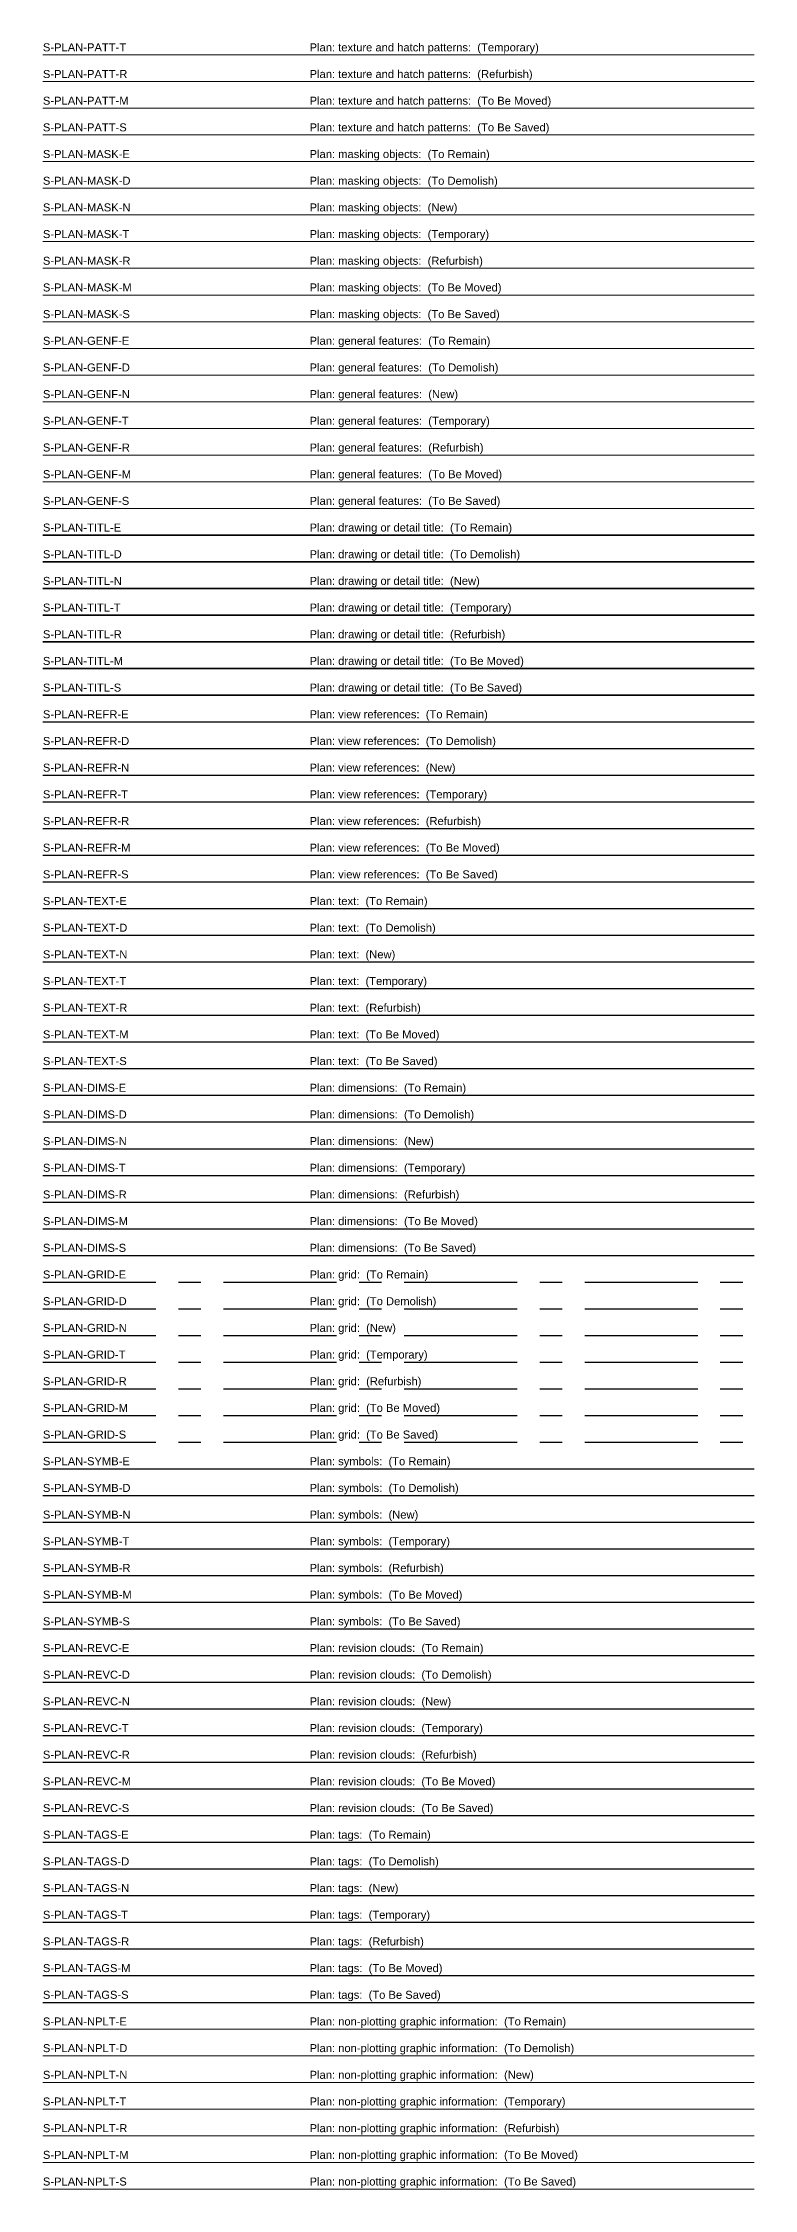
# Model space of a CAD drawing. Header units: millimetres. Extents: x 0 to 200, y -4838 to 3.
# Drawn here: x 0 to 200, y -4838 to -4234 of the extents above; entities that cross this region are included whole.
import ezdxf

# ---------------------------------------------------------------- set-up
doc = ezdxf.new("R2010")
doc.units = ezdxf.units.MM
doc.linetypes.add('CENTER', pattern=[50.8, 31.75, -6.35, 6.35, -6.35])
for name, color, linetype, lineweight in [('S-PLAN-DIMS-D', 11, 'Continuous', 25), ('S-PLAN-DIMS-E', 201, 'Continuous', 25), ('S-PLAN-DIMS-M', 51, 'Continuous', 25), ('S-PLAN-DIMS-N', 171, 'Continuous', 25), ('S-PLAN-DIMS-R', 131, 'Continuous', 25), ('S-PLAN-DIMS-S', 101, 'Continuous', 25), ('S-PLAN-DIMS-T', 31, 'Continuous', 25), ('S-PLAN-GENF-D', 10, 'Continuous', 18), ('S-PLAN-GENF-E', 200, 'Continuous', 18), ('S-PLAN-GENF-M', 50, 'Continuous', 18), ('S-PLAN-GENF-N', 170, 'Continuous', 18), ('S-PLAN-GENF-R', 130, 'Continuous', 18), ('S-PLAN-GENF-S', 100, 'Continuous', 18), ('S-PLAN-GENF-T', 30, 'Continuous', 18), ('S-PLAN-GRID-D', 11, 'CENTER', 25), ('S-PLAN-GRID-E', 201, 'CENTER', 25), ('S-PLAN-GRID-M', 51, 'CENTER', 25), ('S-PLAN-GRID-N', 171, 'CENTER', 25), ('S-PLAN-GRID-R', 131, 'CENTER', 25), ('S-PLAN-GRID-S', 101, 'CENTER', 25), ('S-PLAN-GRID-T', 31, 'CENTER', 25), ('S-PLAN-MASK-D', 10, 'Continuous', 18), ('S-PLAN-MASK-E', 200, 'Continuous', 18), ('S-PLAN-MASK-M', 50, 'Continuous', 18), ('S-PLAN-MASK-N', 170, 'Continuous', 18), ('S-PLAN-MASK-R', 130, 'Continuous', 18), ('S-PLAN-MASK-S', 100, 'Continuous', 18), ('S-PLAN-MASK-T', 30, 'Continuous', 18), ('S-PLAN-PATT-M', 59, 'Continuous', 13), ('S-PLAN-PATT-R', 139, 'Continuous', 13), ('S-PLAN-PATT-S', 109, 'Continuous', 13), ('S-PLAN-PATT-T', 39, 'Continuous', 13), ('S-PLAN-REFR-D', 11, 'Continuous', 25), ('S-PLAN-REFR-E', 201, 'Continuous', 25), ('S-PLAN-REFR-M', 51, 'Continuous', 25), ('S-PLAN-REFR-N', 171, 'Continuous', 25), ('S-PLAN-REFR-R', 131, 'Continuous', 25), ('S-PLAN-REFR-S', 101, 'Continuous', 25), ('S-PLAN-REFR-T', 31, 'Continuous', 25), ('S-PLAN-REVC-D', 71, 'Continuous', 25), ('S-PLAN-REVC-E', 71, 'Continuous', 25), ('S-PLAN-REVC-M', 71, 'Continuous', 25), ('S-PLAN-REVC-N', 71, 'Continuous', 25), ('S-PLAN-REVC-R', 71, 'Continuous', 25), ('S-PLAN-REVC-S', 71, 'Continuous', 25), ('S-PLAN-REVC-T', 71, 'Continuous', 25), ('S-PLAN-SYMB-D', 11, 'Continuous', 25), ('S-PLAN-SYMB-E', 201, 'Continuous', 25), ('S-PLAN-SYMB-M', 51, 'Continuous', 25), ('S-PLAN-SYMB-N', 171, 'Continuous', 25), ('S-PLAN-SYMB-R', 131, 'Continuous', 25), ('S-PLAN-SYMB-S', 101, 'Continuous', 25), ('S-PLAN-SYMB-T', 31, 'Continuous', 25), ('S-PLAN-TAGS-D', 11, 'Continuous', 25), ('S-PLAN-TAGS-E', 201, 'Continuous', 25), ('S-PLAN-TAGS-M', 51, 'Continuous', 25), ('S-PLAN-TAGS-N', 171, 'Continuous', 25), ('S-PLAN-TAGS-R', 131, 'Continuous', 25), ('S-PLAN-TAGS-S', 101, 'Continuous', 25), ('S-PLAN-TAGS-T', 31, 'Continuous', 25), ('S-PLAN-TEXT-D', 11, 'Continuous', 25), ('S-PLAN-TEXT-E', 201, 'Continuous', 25), ('S-PLAN-TEXT-M', 51, 'Continuous', 25), ('S-PLAN-TEXT-N', 171, 'Continuous', 25), ('S-PLAN-TEXT-R', 131, 'Continuous', 25), ('S-PLAN-TEXT-S', 101, 'Continuous', 25), ('S-PLAN-TEXT-T', 31, 'Continuous', 25), ('S-PLAN-TITL-D', 13, 'Continuous', 35), ('S-PLAN-TITL-E', 203, 'Continuous', 35), ('S-PLAN-TITL-M', 53, 'Continuous', 35), ('S-PLAN-TITL-N', 173, 'Continuous', 35), ('S-PLAN-TITL-R', 133, 'Continuous', 35), ('S-PLAN-TITL-S', 103, 'Continuous', 35), ('S-PLAN-TITL-T', 33, 'Continuous', 35)]:
    doc.layers.add(name, color=color, linetype=linetype, lineweight=lineweight)
for name, color, linetype, lineweight, plot in [('S-PLAN-NPLT-D', 140, 'Continuous', 18, False), ('S-PLAN-NPLT-E', 140, 'Continuous', 18, False), ('S-PLAN-NPLT-M', 140, 'Continuous', 18, False), ('S-PLAN-NPLT-N', 140, 'Continuous', 18, False), ('S-PLAN-NPLT-R', 140, 'Continuous', 18, False), ('S-PLAN-NPLT-S', 140, 'Continuous', 18, False), ('S-PLAN-NPLT-T', 140, 'Continuous', 18, False)]:
    doc.layers.add(name, color=color, linetype=linetype, lineweight=lineweight, plot=plot)
doc.styles.get("Standard").update_dxf_attribs({"font": 'arial.ttf'})

# ---------------------------------------------------------------- blocks, each defined once
blk = doc.blocks.new('AecLayers_SingleLetter_Augmented_UpperPhasing_S_2D')
at = {"layer": 'S-PLAN-DIMS-D'}
blk.add_line((0, -4537.5), (200, -4537.5), dxfattribs=at)
at = {"layer": 'S-PLAN-DIMS-E'}
blk.add_line((0, -4530), (200, -4530), dxfattribs=at)
at = {"layer": 'S-PLAN-DIMS-M'}
blk.add_line((0, -4567.5), (200, -4567.5), dxfattribs=at)
at = {"layer": 'S-PLAN-DIMS-N'}
blk.add_line((0, -4545), (200, -4545), dxfattribs=at)
at = {"layer": 'S-PLAN-DIMS-R'}
blk.add_line((0, -4560), (200, -4560), dxfattribs=at)
at = {"layer": 'S-PLAN-DIMS-S'}
blk.add_line((0, -4575), (200, -4575), dxfattribs=at)
at = {"layer": 'S-PLAN-DIMS-T'}
blk.add_line((0, -4552.5), (200, -4552.5), dxfattribs=at)
at = {"layer": 'S-PLAN-GENF-D'}
blk.add_line((0, -4327.5), (200, -4327.5), dxfattribs=at)
at = {"layer": 'S-PLAN-GENF-E'}
blk.add_line((0, -4320), (200, -4320), dxfattribs=at)
at = {"layer": 'S-PLAN-GENF-M'}
blk.add_line((0, -4357.5), (200, -4357.5), dxfattribs=at)
at = {"layer": 'S-PLAN-GENF-N'}
blk.add_line((0, -4335), (200, -4335), dxfattribs=at)
at = {"layer": 'S-PLAN-GENF-R'}
blk.add_line((0, -4350), (200, -4350), dxfattribs=at)
at = {"layer": 'S-PLAN-GENF-S'}
blk.add_line((0, -4365), (200, -4365), dxfattribs=at)
at = {"layer": 'S-PLAN-GENF-T'}
blk.add_line((0, -4342.5), (200, -4342.5), dxfattribs=at)
at = {"layer": 'S-PLAN-GRID-D'}
blk.add_line((0, -4590), (200, -4590), dxfattribs=at)
at = {"layer": 'S-PLAN-GRID-E'}
blk.add_line((0, -4582.5), (200, -4582.5), dxfattribs=at)
at = {"layer": 'S-PLAN-GRID-M'}
blk.add_line((0, -4620), (200, -4620), dxfattribs=at)
at = {"layer": 'S-PLAN-GRID-N'}
blk.add_line((0, -4597.5), (200, -4597.5), dxfattribs=at)
at = {"layer": 'S-PLAN-GRID-R'}
blk.add_line((0, -4612.5), (200, -4612.5), dxfattribs=at)
at = {"layer": 'S-PLAN-GRID-S'}
blk.add_line((0, -4627.5), (200, -4627.5), dxfattribs=at)
at = {"layer": 'S-PLAN-GRID-T'}
blk.add_line((0, -4605), (200, -4605), dxfattribs=at)
at = {"layer": 'S-PLAN-MASK-D'}
blk.add_line((0, -4275), (200, -4275), dxfattribs=at)
at = {"layer": 'S-PLAN-MASK-E'}
blk.add_line((0, -4267.5), (200, -4267.5), dxfattribs=at)
at = {"layer": 'S-PLAN-MASK-M'}
blk.add_line((0, -4305), (200, -4305), dxfattribs=at)
at = {"layer": 'S-PLAN-MASK-N'}
blk.add_line((0, -4282.5), (200, -4282.5), dxfattribs=at)
at = {"layer": 'S-PLAN-MASK-R'}
blk.add_line((0, -4297.5), (200, -4297.5), dxfattribs=at)
at = {"layer": 'S-PLAN-MASK-S'}
blk.add_line((0, -4312.5), (200, -4312.5), dxfattribs=at)
at = {"layer": 'S-PLAN-MASK-T'}
blk.add_line((0, -4290), (200, -4290), dxfattribs=at)
at = {"layer": 'S-PLAN-NPLT-D'}
blk.add_line((0, -4800), (200, -4800), dxfattribs=at)
at = {"layer": 'S-PLAN-NPLT-E'}
blk.add_line((0, -4792.5), (200, -4792.5), dxfattribs=at)
at = {"layer": 'S-PLAN-NPLT-M'}
blk.add_line((0, -4830), (200, -4830), dxfattribs=at)
at = {"layer": 'S-PLAN-NPLT-N'}
blk.add_line((0, -4807.5), (200, -4807.5), dxfattribs=at)
at = {"layer": 'S-PLAN-NPLT-R'}
blk.add_line((0, -4822.5), (200, -4822.5), dxfattribs=at)
at = {"layer": 'S-PLAN-NPLT-S'}
blk.add_line((0, -4837.5), (200, -4837.5), dxfattribs=at)
at = {"layer": 'S-PLAN-NPLT-T'}
blk.add_line((0, -4815), (200, -4815), dxfattribs=at)
at = {"layer": 'S-PLAN-PATT-M'}
blk.add_line((0, -4252.5), (200, -4252.5), dxfattribs=at)
at = {"layer": 'S-PLAN-PATT-R'}
blk.add_line((0, -4245), (200, -4245), dxfattribs=at)
at = {"layer": 'S-PLAN-PATT-S'}
blk.add_line((0, -4260), (200, -4260), dxfattribs=at)
at = {"layer": 'S-PLAN-PATT-T'}
blk.add_line((0, -4237.5), (200, -4237.5), dxfattribs=at)
at = {"layer": 'S-PLAN-REFR-D'}
blk.add_line((0, -4432.5), (200, -4432.5), dxfattribs=at)
at = {"layer": 'S-PLAN-REFR-E'}
blk.add_line((0, -4425), (200, -4425), dxfattribs=at)
at = {"layer": 'S-PLAN-REFR-M'}
blk.add_line((0, -4462.5), (200, -4462.5), dxfattribs=at)
at = {"layer": 'S-PLAN-REFR-N'}
blk.add_line((0, -4440), (200, -4440), dxfattribs=at)
at = {"layer": 'S-PLAN-REFR-R'}
blk.add_line((0, -4455), (200, -4455), dxfattribs=at)
at = {"layer": 'S-PLAN-REFR-S'}
blk.add_line((0, -4470), (200, -4470), dxfattribs=at)
at = {"layer": 'S-PLAN-REFR-T'}
blk.add_line((0, -4447.5), (200, -4447.5), dxfattribs=at)
at = {"layer": 'S-PLAN-REVC-D'}
blk.add_line((0, -4695), (200, -4695), dxfattribs=at)
at = {"layer": 'S-PLAN-REVC-E'}
blk.add_line((0, -4687.5), (200, -4687.5), dxfattribs=at)
at = {"layer": 'S-PLAN-REVC-M'}
blk.add_line((0, -4725), (200, -4725), dxfattribs=at)
at = {"layer": 'S-PLAN-REVC-N'}
blk.add_line((0, -4702.5), (200, -4702.5), dxfattribs=at)
at = {"layer": 'S-PLAN-REVC-R'}
blk.add_line((0, -4717.5), (200, -4717.5), dxfattribs=at)
at = {"layer": 'S-PLAN-REVC-S'}
blk.add_line((0, -4732.5), (200, -4732.5), dxfattribs=at)
at = {"layer": 'S-PLAN-REVC-T'}
blk.add_line((0, -4710), (200, -4710), dxfattribs=at)
at = {"layer": 'S-PLAN-SYMB-D'}
blk.add_line((0, -4642.5), (200, -4642.5), dxfattribs=at)
at = {"layer": 'S-PLAN-SYMB-E'}
blk.add_line((0, -4635), (200, -4635), dxfattribs=at)
at = {"layer": 'S-PLAN-SYMB-M'}
blk.add_line((0, -4672.5), (200, -4672.5), dxfattribs=at)
at = {"layer": 'S-PLAN-SYMB-N'}
blk.add_line((0, -4650), (200, -4650), dxfattribs=at)
at = {"layer": 'S-PLAN-SYMB-R'}
blk.add_line((0, -4665), (200, -4665), dxfattribs=at)
at = {"layer": 'S-PLAN-SYMB-S'}
blk.add_line((0, -4680), (200, -4680), dxfattribs=at)
at = {"layer": 'S-PLAN-SYMB-T'}
blk.add_line((0, -4657.5), (200, -4657.5), dxfattribs=at)
at = {"layer": 'S-PLAN-TAGS-D'}
blk.add_line((0, -4747.5), (200, -4747.5), dxfattribs=at)
at = {"layer": 'S-PLAN-TAGS-E'}
blk.add_line((0, -4740), (200, -4740), dxfattribs=at)
at = {"layer": 'S-PLAN-TAGS-M'}
blk.add_line((0, -4777.5), (200, -4777.5), dxfattribs=at)
at = {"layer": 'S-PLAN-TAGS-N'}
blk.add_line((0, -4755), (200, -4755), dxfattribs=at)
at = {"layer": 'S-PLAN-TAGS-R'}
blk.add_line((0, -4770), (200, -4770), dxfattribs=at)
at = {"layer": 'S-PLAN-TAGS-S'}
blk.add_line((0, -4785), (200, -4785), dxfattribs=at)
at = {"layer": 'S-PLAN-TAGS-T'}
blk.add_line((0, -4762.5), (200, -4762.5), dxfattribs=at)
at = {"layer": 'S-PLAN-TEXT-D'}
blk.add_line((0, -4485), (200, -4485), dxfattribs=at)
at = {"layer": 'S-PLAN-TEXT-E'}
blk.add_line((0, -4477.5), (200, -4477.5), dxfattribs=at)
at = {"layer": 'S-PLAN-TEXT-M'}
blk.add_line((0, -4515), (200, -4515), dxfattribs=at)
at = {"layer": 'S-PLAN-TEXT-N'}
blk.add_line((0, -4492.5), (200, -4492.5), dxfattribs=at)
at = {"layer": 'S-PLAN-TEXT-R'}
blk.add_line((0, -4507.5), (200, -4507.5), dxfattribs=at)
at = {"layer": 'S-PLAN-TEXT-S'}
blk.add_line((0, -4522.5), (200, -4522.5), dxfattribs=at)
at = {"layer": 'S-PLAN-TEXT-T'}
blk.add_line((0, -4500), (200, -4500), dxfattribs=at)
at = {"layer": 'S-PLAN-TITL-D'}
blk.add_line((0, -4380), (200, -4380), dxfattribs=at)
at = {"layer": 'S-PLAN-TITL-E'}
blk.add_line((0, -4372.5), (200, -4372.5), dxfattribs=at)
at = {"layer": 'S-PLAN-TITL-M'}
blk.add_line((0, -4410), (200, -4410), dxfattribs=at)
at = {"layer": 'S-PLAN-TITL-N'}
blk.add_line((0, -4387.5), (200, -4387.5), dxfattribs=at)
at = {"layer": 'S-PLAN-TITL-R'}
blk.add_line((0, -4402.5), (200, -4402.5), dxfattribs=at)
at = {"layer": 'S-PLAN-TITL-S'}
blk.add_line((0, -4417.5), (200, -4417.5), dxfattribs=at)
at = {"layer": 'S-PLAN-TITL-T'}
blk.add_line((0, -4395), (200, -4395), dxfattribs=at)
at = {"layer": 'S-PLAN-DIMS-D'}
for s, p in [('S-PLAN-DIMS-D', (0, -4536.5)), ('Plan: dimensions:  (To Demolish)', (75, -4536.5))]:
    blk.add_text(s, height=2.25, dxfattribs=at).set_placement(p)
at = {"layer": 'S-PLAN-DIMS-E'}
for s, p in [('S-PLAN-DIMS-E', (0, -4529)), ('Plan: dimensions:  (To Remain)', (75, -4529))]:
    blk.add_text(s, height=2.25, dxfattribs=at).set_placement(p)
at = {"layer": 'S-PLAN-DIMS-M'}
for s, p in [('S-PLAN-DIMS-M', (0, -4566.5)), ('Plan: dimensions:  (To Be Moved)', (75, -4566.5))]:
    blk.add_text(s, height=2.25, dxfattribs=at).set_placement(p)
at = {"layer": 'S-PLAN-DIMS-N'}
for s, p in [('S-PLAN-DIMS-N', (0, -4544)), ('Plan: dimensions:  (New)', (75, -4544))]:
    blk.add_text(s, height=2.25, dxfattribs=at).set_placement(p)
at = {"layer": 'S-PLAN-DIMS-R'}
for s, p in [('S-PLAN-DIMS-R', (0, -4559)), ('Plan: dimensions:  (Refurbish)', (75, -4559))]:
    blk.add_text(s, height=2.25, dxfattribs=at).set_placement(p)
at = {"layer": 'S-PLAN-DIMS-S'}
for s, p in [('S-PLAN-DIMS-S', (0, -4574)), ('Plan: dimensions:  (To Be Saved)', (75, -4574))]:
    blk.add_text(s, height=2.25, dxfattribs=at).set_placement(p)
at = {"layer": 'S-PLAN-DIMS-T'}
for s, p in [('S-PLAN-DIMS-T', (0, -4551.5)), ('Plan: dimensions:  (Temporary)', (75, -4551.5))]:
    blk.add_text(s, height=2.25, dxfattribs=at).set_placement(p)
at = {"layer": 'S-PLAN-GENF-D'}
for s, p in [('S-PLAN-GENF-D', (0, -4326.5)), ('Plan: general features:  (To Demolish)', (75, -4326.5))]:
    blk.add_text(s, height=2.25, dxfattribs=at).set_placement(p)
at = {"layer": 'S-PLAN-GENF-E'}
for s, p in [('S-PLAN-GENF-E', (0, -4319)), ('Plan: general features:  (To Remain)', (75, -4319))]:
    blk.add_text(s, height=2.25, dxfattribs=at).set_placement(p)
at = {"layer": 'S-PLAN-GENF-M'}
for s, p in [('S-PLAN-GENF-M', (0, -4356.5)), ('Plan: general features:  (To Be Moved)', (75, -4356.5))]:
    blk.add_text(s, height=2.25, dxfattribs=at).set_placement(p)
at = {"layer": 'S-PLAN-GENF-N'}
for s, p in [('S-PLAN-GENF-N', (0, -4334)), ('Plan: general features:  (New)', (75, -4334))]:
    blk.add_text(s, height=2.25, dxfattribs=at).set_placement(p)
at = {"layer": 'S-PLAN-GENF-R'}
for s, p in [('S-PLAN-GENF-R', (0, -4349)), ('Plan: general features:  (Refurbish)', (75, -4349))]:
    blk.add_text(s, height=2.25, dxfattribs=at).set_placement(p)
at = {"layer": 'S-PLAN-GENF-S'}
for s, p in [('S-PLAN-GENF-S', (0, -4364)), ('Plan: general features:  (To Be Saved)', (75, -4364))]:
    blk.add_text(s, height=2.25, dxfattribs=at).set_placement(p)
at = {"layer": 'S-PLAN-GENF-T'}
for s, p in [('S-PLAN-GENF-T', (0, -4341.5)), ('Plan: general features:  (Temporary)', (75, -4341.5))]:
    blk.add_text(s, height=2.25, dxfattribs=at).set_placement(p)
at = {"layer": 'S-PLAN-GRID-D'}
for s, p in [('S-PLAN-GRID-D', (0, -4589)), ('Plan: grid:  (To Demolish)', (75, -4589))]:
    blk.add_text(s, height=2.25, dxfattribs=at).set_placement(p)
at = {"layer": 'S-PLAN-GRID-E'}
for s, p in [('S-PLAN-GRID-E', (0, -4581.5)), ('Plan: grid:  (To Remain)', (75, -4581.5))]:
    blk.add_text(s, height=2.25, dxfattribs=at).set_placement(p)
at = {"layer": 'S-PLAN-GRID-M'}
for s, p in [('S-PLAN-GRID-M', (0, -4619)), ('Plan: grid:  (To Be Moved)', (75, -4619))]:
    blk.add_text(s, height=2.25, dxfattribs=at).set_placement(p)
at = {"layer": 'S-PLAN-GRID-N'}
for s, p in [('S-PLAN-GRID-N', (0, -4596.5)), ('Plan: grid:  (New)', (75, -4596.5))]:
    blk.add_text(s, height=2.25, dxfattribs=at).set_placement(p)
at = {"layer": 'S-PLAN-GRID-R'}
for s, p in [('S-PLAN-GRID-R', (0, -4611.5)), ('Plan: grid:  (Refurbish)', (75, -4611.5))]:
    blk.add_text(s, height=2.25, dxfattribs=at).set_placement(p)
at = {"layer": 'S-PLAN-GRID-S'}
for s, p in [('S-PLAN-GRID-S', (0, -4626.5)), ('Plan: grid:  (To Be Saved)', (75, -4626.5))]:
    blk.add_text(s, height=2.25, dxfattribs=at).set_placement(p)
at = {"layer": 'S-PLAN-GRID-T'}
for s, p in [('S-PLAN-GRID-T', (0, -4604)), ('Plan: grid:  (Temporary)', (75, -4604))]:
    blk.add_text(s, height=2.25, dxfattribs=at).set_placement(p)
at = {"layer": 'S-PLAN-MASK-D'}
for s, p in [('S-PLAN-MASK-D', (0, -4274)), ('Plan: masking objects:  (To Demolish)', (75, -4274))]:
    blk.add_text(s, height=2.25, dxfattribs=at).set_placement(p)
at = {"layer": 'S-PLAN-MASK-E'}
for s, p in [('S-PLAN-MASK-E', (0, -4266.5)), ('Plan: masking objects:  (To Remain)', (75, -4266.5))]:
    blk.add_text(s, height=2.25, dxfattribs=at).set_placement(p)
at = {"layer": 'S-PLAN-MASK-M'}
for s, p in [('S-PLAN-MASK-M', (0, -4304)), ('Plan: masking objects:  (To Be Moved)', (75, -4304))]:
    blk.add_text(s, height=2.25, dxfattribs=at).set_placement(p)
at = {"layer": 'S-PLAN-MASK-N'}
for s, p in [('S-PLAN-MASK-N', (0, -4281.5)), ('Plan: masking objects:  (New)', (75, -4281.5))]:
    blk.add_text(s, height=2.25, dxfattribs=at).set_placement(p)
at = {"layer": 'S-PLAN-MASK-R'}
for s, p in [('S-PLAN-MASK-R', (0, -4296.5)), ('Plan: masking objects:  (Refurbish)', (75, -4296.5))]:
    blk.add_text(s, height=2.25, dxfattribs=at).set_placement(p)
at = {"layer": 'S-PLAN-MASK-S'}
for s, p in [('S-PLAN-MASK-S', (0, -4311.5)), ('Plan: masking objects:  (To Be Saved)', (75, -4311.5))]:
    blk.add_text(s, height=2.25, dxfattribs=at).set_placement(p)
at = {"layer": 'S-PLAN-MASK-T'}
for s, p in [('S-PLAN-MASK-T', (0, -4289)), ('Plan: masking objects:  (Temporary)', (75, -4289))]:
    blk.add_text(s, height=2.25, dxfattribs=at).set_placement(p)
at = {"layer": 'S-PLAN-NPLT-D'}
for s, p in [('S-PLAN-NPLT-D', (0, -4799)), ('Plan: non-plotting graphic information:  (To Demolish)', (75, -4799))]:
    blk.add_text(s, height=2.25, dxfattribs=at).set_placement(p)
at = {"layer": 'S-PLAN-NPLT-E'}
for s, p in [('S-PLAN-NPLT-E', (0, -4791.5)), ('Plan: non-plotting graphic information:  (To Remain)', (75, -4791.5))]:
    blk.add_text(s, height=2.25, dxfattribs=at).set_placement(p)
at = {"layer": 'S-PLAN-NPLT-M'}
for s, p in [('S-PLAN-NPLT-M', (0, -4829)), ('Plan: non-plotting graphic information:  (To Be Moved)', (75, -4829))]:
    blk.add_text(s, height=2.25, dxfattribs=at).set_placement(p)
at = {"layer": 'S-PLAN-NPLT-N'}
for s, p in [('S-PLAN-NPLT-N', (0, -4806.5)), ('Plan: non-plotting graphic information:  (New)', (75, -4806.5))]:
    blk.add_text(s, height=2.25, dxfattribs=at).set_placement(p)
at = {"layer": 'S-PLAN-NPLT-R'}
for s, p in [('S-PLAN-NPLT-R', (0, -4821.5)), ('Plan: non-plotting graphic information:  (Refurbish)', (75, -4821.5))]:
    blk.add_text(s, height=2.25, dxfattribs=at).set_placement(p)
at = {"layer": 'S-PLAN-NPLT-S'}
for s, p in [('S-PLAN-NPLT-S', (0, -4836.5)), ('Plan: non-plotting graphic information:  (To Be Saved)', (75, -4836.5))]:
    blk.add_text(s, height=2.25, dxfattribs=at).set_placement(p)
at = {"layer": 'S-PLAN-NPLT-T'}
for s, p in [('S-PLAN-NPLT-T', (0, -4814)), ('Plan: non-plotting graphic information:  (Temporary)', (75, -4814))]:
    blk.add_text(s, height=2.25, dxfattribs=at).set_placement(p)
at = {"layer": 'S-PLAN-PATT-M'}
for s, p in [('S-PLAN-PATT-M', (0, -4251.5)), ('Plan: texture and hatch patterns:  (To Be Moved)', (75, -4251.5))]:
    blk.add_text(s, height=2.25, dxfattribs=at).set_placement(p)
at = {"layer": 'S-PLAN-PATT-R'}
for s, p in [('Plan: texture and hatch patterns:  (Refurbish)', (75, -4244)), ('S-PLAN-PATT-R', (0, -4244))]:
    blk.add_text(s, height=2.25, dxfattribs=at).set_placement(p)
at = {"layer": 'S-PLAN-PATT-S'}
for s, p in [('S-PLAN-PATT-S', (0, -4259)), ('Plan: texture and hatch patterns:  (To Be Saved)', (75, -4259))]:
    blk.add_text(s, height=2.25, dxfattribs=at).set_placement(p)
at = {"layer": 'S-PLAN-PATT-T'}
for s, p in [('S-PLAN-PATT-T', (0, -4236.5)), ('Plan: texture and hatch patterns:  (Temporary)', (75, -4236.5))]:
    blk.add_text(s, height=2.25, dxfattribs=at).set_placement(p)
at = {"layer": 'S-PLAN-REFR-D'}
for s, p in [('S-PLAN-REFR-D', (0, -4431.5)), ('Plan: view references:  (To Demolish)', (75, -4431.5))]:
    blk.add_text(s, height=2.25, dxfattribs=at).set_placement(p)
at = {"layer": 'S-PLAN-REFR-E'}
for s, p in [('S-PLAN-REFR-E', (0, -4424)), ('Plan: view references:  (To Remain)', (75, -4424))]:
    blk.add_text(s, height=2.25, dxfattribs=at).set_placement(p)
at = {"layer": 'S-PLAN-REFR-M'}
for s, p in [('S-PLAN-REFR-M', (0, -4461.5)), ('Plan: view references:  (To Be Moved)', (75, -4461.5))]:
    blk.add_text(s, height=2.25, dxfattribs=at).set_placement(p)
at = {"layer": 'S-PLAN-REFR-N'}
for s, p in [('S-PLAN-REFR-N', (0, -4439)), ('Plan: view references:  (New)', (75, -4439))]:
    blk.add_text(s, height=2.25, dxfattribs=at).set_placement(p)
at = {"layer": 'S-PLAN-REFR-R'}
for s, p in [('S-PLAN-REFR-R', (0, -4454)), ('Plan: view references:  (Refurbish)', (75, -4454))]:
    blk.add_text(s, height=2.25, dxfattribs=at).set_placement(p)
at = {"layer": 'S-PLAN-REFR-S'}
for s, p in [('S-PLAN-REFR-S', (0, -4469)), ('Plan: view references:  (To Be Saved)', (75, -4469))]:
    blk.add_text(s, height=2.25, dxfattribs=at).set_placement(p)
at = {"layer": 'S-PLAN-REFR-T'}
for s, p in [('S-PLAN-REFR-T', (0, -4446.5)), ('Plan: view references:  (Temporary)', (75, -4446.5))]:
    blk.add_text(s, height=2.25, dxfattribs=at).set_placement(p)
at = {"layer": 'S-PLAN-REVC-D'}
for s, p in [('S-PLAN-REVC-D', (0, -4694)), ('Plan: revision clouds:  (To Demolish)', (75, -4694))]:
    blk.add_text(s, height=2.25, dxfattribs=at).set_placement(p)
at = {"layer": 'S-PLAN-REVC-E'}
for s, p in [('S-PLAN-REVC-E', (0, -4686.5)), ('Plan: revision clouds:  (To Remain)', (75, -4686.5))]:
    blk.add_text(s, height=2.25, dxfattribs=at).set_placement(p)
at = {"layer": 'S-PLAN-REVC-M'}
for s, p in [('S-PLAN-REVC-M', (0, -4724)), ('Plan: revision clouds:  (To Be Moved)', (75, -4724))]:
    blk.add_text(s, height=2.25, dxfattribs=at).set_placement(p)
at = {"layer": 'S-PLAN-REVC-N'}
for s, p in [('S-PLAN-REVC-N', (0, -4701.5)), ('Plan: revision clouds:  (New)', (75, -4701.5))]:
    blk.add_text(s, height=2.25, dxfattribs=at).set_placement(p)
at = {"layer": 'S-PLAN-REVC-R'}
for s, p in [('S-PLAN-REVC-R', (0, -4716.5)), ('Plan: revision clouds:  (Refurbish)', (75, -4716.5))]:
    blk.add_text(s, height=2.25, dxfattribs=at).set_placement(p)
at = {"layer": 'S-PLAN-REVC-S'}
for s, p in [('S-PLAN-REVC-S', (0, -4731.5)), ('Plan: revision clouds:  (To Be Saved)', (75, -4731.5))]:
    blk.add_text(s, height=2.25, dxfattribs=at).set_placement(p)
at = {"layer": 'S-PLAN-REVC-T'}
for s, p in [('S-PLAN-REVC-T', (0, -4709)), ('Plan: revision clouds:  (Temporary)', (75, -4709))]:
    blk.add_text(s, height=2.25, dxfattribs=at).set_placement(p)
at = {"layer": 'S-PLAN-SYMB-D'}
for s, p in [('S-PLAN-SYMB-D', (0, -4641.5)), ('Plan: symbols:  (To Demolish)', (75, -4641.5))]:
    blk.add_text(s, height=2.25, dxfattribs=at).set_placement(p)
at = {"layer": 'S-PLAN-SYMB-E'}
for s, p in [('S-PLAN-SYMB-E', (0, -4634)), ('Plan: symbols:  (To Remain)', (75, -4634))]:
    blk.add_text(s, height=2.25, dxfattribs=at).set_placement(p)
at = {"layer": 'S-PLAN-SYMB-M'}
for s, p in [('S-PLAN-SYMB-M', (0, -4671.5)), ('Plan: symbols:  (To Be Moved)', (75, -4671.5))]:
    blk.add_text(s, height=2.25, dxfattribs=at).set_placement(p)
at = {"layer": 'S-PLAN-SYMB-N'}
for s, p in [('S-PLAN-SYMB-N', (0, -4649)), ('Plan: symbols:  (New)', (75, -4649))]:
    blk.add_text(s, height=2.25, dxfattribs=at).set_placement(p)
at = {"layer": 'S-PLAN-SYMB-R'}
for s, p in [('S-PLAN-SYMB-R', (0, -4664)), ('Plan: symbols:  (Refurbish)', (75, -4664))]:
    blk.add_text(s, height=2.25, dxfattribs=at).set_placement(p)
at = {"layer": 'S-PLAN-SYMB-S'}
for s, p in [('S-PLAN-SYMB-S', (0, -4679)), ('Plan: symbols:  (To Be Saved)', (75, -4679))]:
    blk.add_text(s, height=2.25, dxfattribs=at).set_placement(p)
at = {"layer": 'S-PLAN-SYMB-T'}
for s, p in [('S-PLAN-SYMB-T', (0, -4656.5)), ('Plan: symbols:  (Temporary)', (75, -4656.5))]:
    blk.add_text(s, height=2.25, dxfattribs=at).set_placement(p)
at = {"layer": 'S-PLAN-TAGS-D'}
for s, p in [('S-PLAN-TAGS-D', (0, -4746.5)), ('Plan: tags:  (To Demolish)', (75, -4746.5))]:
    blk.add_text(s, height=2.25, dxfattribs=at).set_placement(p)
at = {"layer": 'S-PLAN-TAGS-E'}
for s, p in [('S-PLAN-TAGS-E', (0, -4739)), ('Plan: tags:  (To Remain)', (75, -4739))]:
    blk.add_text(s, height=2.25, dxfattribs=at).set_placement(p)
at = {"layer": 'S-PLAN-TAGS-M'}
for s, p in [('S-PLAN-TAGS-M', (0, -4776.5)), ('Plan: tags:  (To Be Moved)', (75, -4776.5))]:
    blk.add_text(s, height=2.25, dxfattribs=at).set_placement(p)
at = {"layer": 'S-PLAN-TAGS-N'}
for s, p in [('S-PLAN-TAGS-N', (0, -4754)), ('Plan: tags:  (New)', (75, -4754))]:
    blk.add_text(s, height=2.25, dxfattribs=at).set_placement(p)
at = {"layer": 'S-PLAN-TAGS-R'}
for s, p in [('S-PLAN-TAGS-R', (0, -4769)), ('Plan: tags:  (Refurbish)', (75, -4769))]:
    blk.add_text(s, height=2.25, dxfattribs=at).set_placement(p)
at = {"layer": 'S-PLAN-TAGS-S'}
for s, p in [('S-PLAN-TAGS-S', (0, -4784)), ('Plan: tags:  (To Be Saved)', (75, -4784))]:
    blk.add_text(s, height=2.25, dxfattribs=at).set_placement(p)
at = {"layer": 'S-PLAN-TAGS-T'}
for s, p in [('S-PLAN-TAGS-T', (0, -4761.5)), ('Plan: tags:  (Temporary)', (75, -4761.5))]:
    blk.add_text(s, height=2.25, dxfattribs=at).set_placement(p)
at = {"layer": 'S-PLAN-TEXT-D'}
for s, p in [('S-PLAN-TEXT-D', (0, -4484)), ('Plan: text:  (To Demolish)', (75, -4484))]:
    blk.add_text(s, height=2.25, dxfattribs=at).set_placement(p)
at = {"layer": 'S-PLAN-TEXT-E'}
for s, p in [('S-PLAN-TEXT-E', (0, -4476.5)), ('Plan: text:  (To Remain)', (75, -4476.5))]:
    blk.add_text(s, height=2.25, dxfattribs=at).set_placement(p)
at = {"layer": 'S-PLAN-TEXT-M'}
for s, p in [('S-PLAN-TEXT-M', (0, -4514)), ('Plan: text:  (To Be Moved)', (75, -4514))]:
    blk.add_text(s, height=2.25, dxfattribs=at).set_placement(p)
at = {"layer": 'S-PLAN-TEXT-N'}
for s, p in [('S-PLAN-TEXT-N', (0, -4491.5)), ('Plan: text:  (New)', (75, -4491.5))]:
    blk.add_text(s, height=2.25, dxfattribs=at).set_placement(p)
at = {"layer": 'S-PLAN-TEXT-R'}
for s, p in [('S-PLAN-TEXT-R', (0, -4506.5)), ('Plan: text:  (Refurbish)', (75, -4506.5))]:
    blk.add_text(s, height=2.25, dxfattribs=at).set_placement(p)
at = {"layer": 'S-PLAN-TEXT-S'}
for s, p in [('S-PLAN-TEXT-S', (0, -4521.5)), ('Plan: text:  (To Be Saved)', (75, -4521.5))]:
    blk.add_text(s, height=2.25, dxfattribs=at).set_placement(p)
at = {"layer": 'S-PLAN-TEXT-T'}
for s, p in [('S-PLAN-TEXT-T', (0, -4499)), ('Plan: text:  (Temporary)', (75, -4499))]:
    blk.add_text(s, height=2.25, dxfattribs=at).set_placement(p)
at = {"layer": 'S-PLAN-TITL-D'}
for s, p in [('S-PLAN-TITL-D', (0, -4379)), ('Plan: drawing or detail title:  (To Demolish)', (75, -4379))]:
    blk.add_text(s, height=2.25, dxfattribs=at).set_placement(p)
at = {"layer": 'S-PLAN-TITL-E'}
for s, p in [('S-PLAN-TITL-E', (0, -4371.5)), ('Plan: drawing or detail title:  (To Remain)', (75, -4371.5))]:
    blk.add_text(s, height=2.25, dxfattribs=at).set_placement(p)
at = {"layer": 'S-PLAN-TITL-M'}
for s, p in [('S-PLAN-TITL-M', (0, -4409)), ('Plan: drawing or detail title:  (To Be Moved)', (75, -4409))]:
    blk.add_text(s, height=2.25, dxfattribs=at).set_placement(p)
at = {"layer": 'S-PLAN-TITL-N'}
for s, p in [('S-PLAN-TITL-N', (0, -4386.5)), ('Plan: drawing or detail title:  (New)', (75, -4386.5))]:
    blk.add_text(s, height=2.25, dxfattribs=at).set_placement(p)
at = {"layer": 'S-PLAN-TITL-R'}
for s, p in [('S-PLAN-TITL-R', (0, -4401.5)), ('Plan: drawing or detail title:  (Refurbish)', (75, -4401.5))]:
    blk.add_text(s, height=2.25, dxfattribs=at).set_placement(p)
at = {"layer": 'S-PLAN-TITL-S'}
for s, p in [('S-PLAN-TITL-S', (0, -4416.5)), ('Plan: drawing or detail title:  (To Be Saved)', (75, -4416.5))]:
    blk.add_text(s, height=2.25, dxfattribs=at).set_placement(p)
at = {"layer": 'S-PLAN-TITL-T'}
for s, p in [('S-PLAN-TITL-T', (0, -4394)), ('Plan: drawing or detail title:  (Temporary)', (75, -4394))]:
    blk.add_text(s, height=2.25, dxfattribs=at).set_placement(p)

msp = doc.modelspace()

# ---------------------------------------------------------------- block references
at = {"layer": 'S-PLAN-NPLT-S'}
msp.add_blockref('AecLayers_SingleLetter_Augmented_UpperPhasing_S_2D', (0, 0), dxfattribs=at)

doc.saveas('drawing.dxf')
